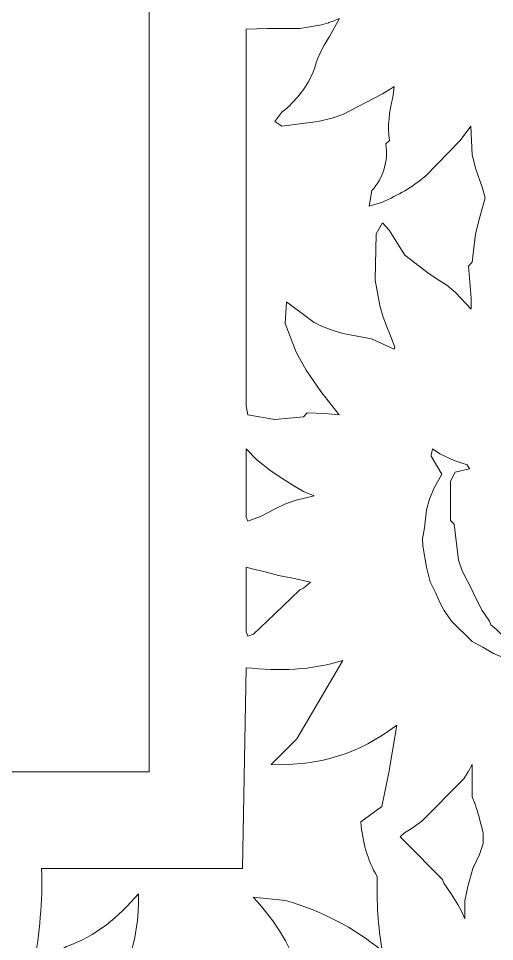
# Model space of a CAD drawing. Header units: centimetres. Extents: x -13.8 to 13.8, y -13.7 to 13.7.
# Drawn here: x 10.564 to 12.089, y -11.642 to -8.685 of the extents above; entities that cross this region are included whole.
import ezdxf

# ---------------------------------------------------------------- set-up
doc = ezdxf.new("R2010")
doc.units = ezdxf.units.CM
doc.header["$MEASUREMENT"] = 0
doc.layers.add('Layer 1', color=7, linetype='Continuous')

msp = doc.modelspace()

# ---------------------------------------------------------------- linework, layer by layer
at = {"layer": 'Layer 1', "color": 7, "lineweight": 0}
msp.add_lwpolyline([(3.3087, -11.09798), (10.9828, -11.09798), (10.9828, -3.4353), (3.3087, -3.4353), (3.3087, -11.09798)], close=True, dxfattribs=at)
for points, knots in [([(11.59182, -8.68527), (11.59182, -8.68527), (11.56002, -8.743), (11.56002, -8.743), (11.56002, -8.743), (11.53581, -8.77996), (11.51964, -8.8152), (11.5084, -8.85767), (11.5084, -8.85767), (11.48345, -8.91024), (11.45276, -8.94948), (11.40781, -8.98589), (11.40781, -8.98589), (11.40781, -8.98589), (11.38495, -9.0156), (11.38495, -9.0156), (11.38495, -9.0156), (11.38495, -9.0156), (11.408, -9.03007), (11.408, -9.03007), (11.408, -9.03007), (11.408, -9.03007), (11.52249, -9.0156), (11.52249, -9.0156), (11.52249, -9.0156), (11.52249, -9.0156), (11.56879, -9.00457), (11.56879, -9.00457), (11.56879, -9.00457), (11.56879, -9.00457), (11.60308, -8.99274), (11.60308, -8.99274), (11.60308, -8.99274), (11.60308, -8.99274), (11.72939, -8.92646), (11.72939, -8.92646), (11.72939, -8.92646), (11.72939, -8.92646), (11.75167, -8.91426), (11.75167, -8.91426), (11.75167, -8.91426), (11.75167, -8.91426), (11.76749, -8.90283), (11.76749, -8.90283), (11.76749, -8.90283), (11.76749, -8.90283), (11.7631, -8.93826), (11.7631, -8.93826), (11.7631, -8.93826), (11.75148, -8.98417), (11.74519, -9.02856), (11.75281, -9.07579), (11.75281, -9.07579), (11.75281, -9.07579), (11.74101, -9.08722), (11.74101, -9.08722), (11.74101, -9.08722), (11.74807, -9.14342), (11.73339, -9.19409), (11.69606, -9.23676), (11.69606, -9.23676), (11.69606, -9.23676), (11.6873, -9.28648), (11.6873, -9.28648), (11.6873, -9.28648), (11.6873, -9.28648), (11.7294, -9.27333), (11.7294, -9.27333), (11.7294, -9.27333), (11.77988, -9.25066), (11.82484, -9.22647), (11.86733, -9.18988), (11.86733, -9.18988), (11.86733, -9.18988), (11.97914, -9.07616), (11.97914, -9.07616), (11.97914, -9.07616), (11.97914, -9.07616), (12.01306, -9.03004), (12.01306, -9.03004), (12.01306, -9.03004), (12.01306, -9.03004), (12.01668, -9.12167), (12.01668, -9.12167), (12.01668, -9.12167), (12.01668, -9.12167), (12.02925, -9.16779), (12.02925, -9.16779), (12.02925, -9.16779), (12.02925, -9.16779), (12.04925, -9.22531), (12.04925, -9.22531), (12.04925, -9.22531), (12.04925, -9.22531), (12.05878, -9.25979), (12.05878, -9.25979), (12.05878, -9.25979), (12.05878, -9.25979), (12.03992, -9.32874), (12.03992, -9.32874), (12.03992, -9.32874), (12.03992, -9.32874), (12.02754, -9.37465), (12.02754, -9.37465), (12.02754, -9.37465), (12.02754, -9.37465), (12.01667, -9.46628), (12.01667, -9.46628), (12.01667, -9.46628), (12.01667, -9.46628), (12.00543, -9.47808), (12.00543, -9.47808), (12.00543, -9.47808), (12.00543, -9.47808), (12.01363, -9.58132), (12.01363, -9.58132), (12.01363, -9.58132), (12.01363, -9.58132), (12.01363, -9.61619), (12.01363, -9.61619), (12.01363, -9.61619), (12.01363, -9.61619), (11.96333, -9.56322), (11.96333, -9.56322), (11.96333, -9.56322), (11.96333, -9.56322), (11.93629, -9.53922), (11.93629, -9.53922), (11.93629, -9.53922), (11.93629, -9.53922), (11.91343, -9.52512), (11.91343, -9.52512), (11.91343, -9.52512), (11.91343, -9.52512), (11.87895, -9.50284), (11.87895, -9.50284), (11.87895, -9.50284), (11.87895, -9.50284), (11.80143, -9.4436), (11.80143, -9.4436), (11.80143, -9.4436), (11.80143, -9.4436), (11.75074, -9.36322), (11.75074, -9.36322), (11.75074, -9.36322), (11.75074, -9.36322), (11.73034, -9.34015), (11.73034, -9.34015), (11.73034, -9.34015), (11.73034, -9.34015), (11.70938, -9.37463), (11.70938, -9.37463), (11.70938, -9.37463), (11.70938, -9.37463), (11.70671, -9.5238), (11.70671, -9.5238), (11.70671, -9.5238), (11.70671, -9.5238), (11.721, -9.60458), (11.721, -9.60458), (11.721, -9.60458), (11.721, -9.60458), (11.73129, -9.63906), (11.73129, -9.63906), (11.73129, -9.63906), (11.73129, -9.63906), (11.74386, -9.67335), (11.74386, -9.67335), (11.74386, -9.67335), (11.74386, -9.67335), (11.75339, -9.69658), (11.75339, -9.69658), (11.75339, -9.69658), (11.75339, -9.69658), (11.76958, -9.73754), (11.76958, -9.73754), (11.76958, -9.73754), (11.76958, -9.73754), (11.76749, -9.74402), (11.76749, -9.74402), (11.76749, -9.74402), (11.76749, -9.74402), (11.69491, -9.71163), (11.69491, -9.71163), (11.69491, -9.71163), (11.69491, -9.71163), (11.60307, -9.69372), (11.60307, -9.69372), (11.60307, -9.69372), (11.60307, -9.69372), (11.56878, -9.68306), (11.56878, -9.68306), (11.56878, -9.68306), (11.56878, -9.68306), (11.5343, -9.67031), (11.5343, -9.67031), (11.5343, -9.67031), (11.5343, -9.67031), (11.51107, -9.65928), (11.51107, -9.65928), (11.51107, -9.65928), (11.51107, -9.65928), (11.4223, -9.593), (11.4223, -9.593), (11.4223, -9.593), (11.4223, -9.593), (11.41849, -9.66214), (11.41849, -9.66214), (11.41849, -9.66214), (11.41849, -9.66214), (11.45297, -9.75377), (11.45297, -9.75377), (11.45297, -9.75377), (11.45297, -9.75377), (11.48536, -9.81129), (11.48536, -9.81129), (11.48536, -9.81129), (11.48536, -9.81129), (11.53222, -9.88024), (11.53222, -9.88024), (11.53222, -9.88024), (11.53222, -9.88024), (11.59146, -9.95512), (11.59146, -9.95512), (11.59146, -9.95512), (11.59146, -9.95512), (11.54555, -9.95094), (11.54555, -9.95094), (11.54555, -9.95094), (11.54555, -9.95094), (11.4884, -9.94882), (11.4884, -9.94882), (11.4884, -9.94882), (11.4884, -9.94882), (11.47697, -9.96065), (11.47697, -9.96065), (11.47697, -9.96065), (11.47697, -9.96065), (11.38458, -9.97018), (11.38458, -9.97018), (11.38458, -9.97018), (11.38458, -9.97018), (11.29848, -9.95513), (11.29848, -9.95513), (11.29848, -9.95513), (11.29848, -9.95513), (11.29298, -9.92618), (11.29298, -9.92618), (11.29298, -9.92618), (11.29298, -9.92618), (11.29298, -8.71973), (11.29298, -8.71973), (11.29298, -8.71973), (11.29298, -8.71973), (11.36193, -8.71706), (11.36193, -8.71706), (11.36193, -8.71706), (11.36193, -8.71706), (11.46535, -8.71702), (11.46535, -8.71702), (11.46535, -8.71702), (11.46535, -8.71702), (11.5343, -8.70522), (11.5343, -8.70522), (11.5343, -8.70522), (11.5343, -8.70522), (11.55697, -8.69874), (11.55697, -8.69874), (11.55697, -8.69874), (11.55697, -8.69881), (11.58555, -8.68908), (11.59182, -8.68527)], [0, 0, 0, 0, 0.0144928, 0.0144928, 0.0144928, 0.0144928, 0.0289855, 0.0289855, 0.0289855, 0.0289855, 0.0434783, 0.0434783, 0.0434783, 0.0434783, 0.057971, 0.057971, 0.057971, 0.057971, 0.0724638, 0.0724638, 0.0724638, 0.0724638, 0.0869565, 0.0869565, 0.0869565, 0.0869565, 0.1014493, 0.1014493, 0.1014493, 0.1014493, 0.115942, 0.115942, 0.115942, 0.115942, 0.1304348, 0.1304348, 0.1304348, 0.1304348, 0.1449275, 0.1449275, 0.1449275, 0.1449275, 0.1594203, 0.1594203, 0.1594203, 0.1594203, 0.173913, 0.173913, 0.173913, 0.173913, 0.1884058, 0.1884058, 0.1884058, 0.1884058, 0.2028986, 0.2028986, 0.2028986, 0.2028986, 0.2173913, 0.2173913, 0.2173913, 0.2173913, 0.2318841, 0.2318841, 0.2318841, 0.2318841, 0.2463768, 0.2463768, 0.2463768, 0.2463768, 0.2608696, 0.2608696, 0.2608696, 0.2608696, 0.2753623, 0.2753623, 0.2753623, 0.2753623, 0.2898551, 0.2898551, 0.2898551, 0.2898551, 0.3043478, 0.3043478, 0.3043478, 0.3043478, 0.3188406, 0.3188406, 0.3188406, 0.3188406, 0.3333333, 0.3333333, 0.3333333, 0.3333333, 0.3478261, 0.3478261, 0.3478261, 0.3478261, 0.3623188, 0.3623188, 0.3623188, 0.3623188, 0.3768116, 0.3768116, 0.3768116, 0.3768116, 0.3913043, 0.3913043, 0.3913043, 0.3913043, 0.4057971, 0.4057971, 0.4057971, 0.4057971, 0.4202899, 0.4202899, 0.4202899, 0.4202899, 0.4347826, 0.4347826, 0.4347826, 0.4347826, 0.4492754, 0.4492754, 0.4492754, 0.4492754, 0.4637681, 0.4637681, 0.4637681, 0.4637681, 0.4782609, 0.4782609, 0.4782609, 0.4782609, 0.4927536, 0.4927536, 0.4927536, 0.4927536, 0.5072464, 0.5072464, 0.5072464, 0.5072464, 0.5217391, 0.5217391, 0.5217391, 0.5217391, 0.5362319, 0.5362319, 0.5362319, 0.5362319, 0.5507246, 0.5507246, 0.5507246, 0.5507246, 0.5652174, 0.5652174, 0.5652174, 0.5652174, 0.5797101, 0.5797101, 0.5797101, 0.5797101, 0.5942029, 0.5942029, 0.5942029, 0.5942029, 0.6086957, 0.6086957, 0.6086957, 0.6086957, 0.6231884, 0.6231884, 0.6231884, 0.6231884, 0.6376812, 0.6376812, 0.6376812, 0.6376812, 0.6521739, 0.6521739, 0.6521739, 0.6521739, 0.6666667, 0.6666667, 0.6666667, 0.6666667, 0.6811594, 0.6811594, 0.6811594, 0.6811594, 0.6956522, 0.6956522, 0.6956522, 0.6956522, 0.7101449, 0.7101449, 0.7101449, 0.7101449, 0.7246377, 0.7246377, 0.7246377, 0.7246377, 0.7391304, 0.7391304, 0.7391304, 0.7391304, 0.7536232, 0.7536232, 0.7536232, 0.7536232, 0.7681159, 0.7681159, 0.7681159, 0.7681159, 0.7826087, 0.7826087, 0.7826087, 0.7826087, 0.7971014, 0.7971014, 0.7971014, 0.7971014, 0.8115942, 0.8115942, 0.8115942, 0.8115942, 0.826087, 0.826087, 0.826087, 0.826087, 0.8405797, 0.8405797, 0.8405797, 0.8405797, 0.8550725, 0.8550725, 0.8550725, 0.8550725, 0.8695652, 0.8695652, 0.8695652, 0.8695652, 0.884058, 0.884058, 0.884058, 0.884058, 0.8985507, 0.8985507, 0.8985507, 0.8985507, 0.9130435, 0.9130435, 0.9130435, 0.9130435, 0.9275362, 0.9275362, 0.9275362, 0.9275362, 0.942029, 0.942029, 0.942029, 0.942029, 0.9565217, 0.9565217, 0.9565217, 0.9565217, 0.9710145, 0.9710145, 0.9710145, 0.9710145, 1, 1, 1, 1]), ([(11.29295, -10.06393), (11.29295, -10.06393), (11.32742, -10.09841), (11.32742, -10.09841), (11.32742, -10.09841), (11.32742, -10.09841), (11.37333, -10.13497), (11.37333, -10.13497), (11.37333, -10.13497), (11.37333, -10.13497), (11.4078, -10.15765), (11.4078, -10.15765), (11.4078, -10.15765), (11.4078, -10.15765), (11.44228, -10.18014), (11.44228, -10.18014), (11.44228, -10.18014), (11.44228, -10.18014), (11.47657, -10.20014), (11.47657, -10.20014), (11.47657, -10.20014), (11.47657, -10.20014), (11.51104, -10.21461), (11.51104, -10.21461), (11.51104, -10.21461), (11.51104, -10.21461), (11.45352, -10.22776), (11.45352, -10.22776), (11.45352, -10.22776), (11.45352, -10.22776), (11.41905, -10.23938), (11.41905, -10.23938), (11.41905, -10.23938), (11.41905, -10.23938), (11.38454, -10.25729), (11.38454, -10.25729), (11.38454, -10.25729), (11.38454, -10.25729), (11.36187, -10.26909), (11.36187, -10.26909), (11.36187, -10.26909), (11.36187, -10.26909), (11.33882, -10.28033), (11.33882, -10.28033), (11.33882, -10.28033), (11.33882, -10.28033), (11.29845, -10.29557), (11.29845, -10.29557), (11.29845, -10.29557), (11.29845, -10.29557), (11.29295, -10.28224), (11.29295, -10.28224), (11.29295, -10.28224), (11.29295, -10.28224), (11.29295, -10.06393), (11.29295, -10.06393)], [0, 0, 0, 0, 0.0666667, 0.0666667, 0.0666667, 0.0666667, 0.1333333, 0.1333333, 0.1333333, 0.1333333, 0.2, 0.2, 0.2, 0.2, 0.2666667, 0.2666667, 0.2666667, 0.2666667, 0.3333333, 0.3333333, 0.3333333, 0.3333333, 0.4, 0.4, 0.4, 0.4, 0.4666667, 0.4666667, 0.4666667, 0.4666667, 0.5333333, 0.5333333, 0.5333333, 0.5333333, 0.6, 0.6, 0.6, 0.6, 0.6666667, 0.6666667, 0.6666667, 0.6666667, 0.7333333, 0.7333333, 0.7333333, 0.7333333, 0.8, 0.8, 0.8, 0.8, 0.8666667, 0.8666667, 0.8666667, 0.8666667, 1, 1, 1, 1]), ([(11.89053, -10.06393), (11.89053, -10.06393), (11.91339, -10.07954), (11.91339, -10.07954), (11.91339, -10.07954), (11.91339, -10.07954), (11.95911, -10.1005), (11.95911, -10.1005), (11.95911, -10.1005), (11.95911, -10.1005), (12.00121, -10.11497), (12.00121, -10.11497), (12.00121, -10.11497), (12.00121, -10.11497), (12.00806, -10.12812), (12.00806, -10.12812), (12.00806, -10.12812), (12.00806, -10.12812), (11.96234, -10.13878), (11.96234, -10.13878), (11.96234, -10.13878), (11.96234, -10.13878), (11.94787, -10.16736), (11.94787, -10.16736), (11.94787, -10.16736), (11.94787, -10.16736), (11.94787, -10.29346), (11.94787, -10.29346), (11.94787, -10.29346), (11.94787, -10.29346), (11.95949, -10.30529), (11.95949, -10.30529), (11.95949, -10.30529), (11.95949, -10.30529), (11.97359, -10.42036), (11.97359, -10.42036), (11.97359, -10.42036), (11.97359, -10.42036), (11.98502, -10.45484), (11.98502, -10.45484), (11.98502, -10.45484), (11.98502, -10.45484), (12.0033, -10.48932), (12.0033, -10.48932), (12.0033, -10.48932), (12.0033, -10.48932), (12.01473, -10.51197), (12.01473, -10.51197), (12.01473, -10.51197), (12.01473, -10.51197), (12.02539, -10.53504), (12.02539, -10.53504), (12.02539, -10.53504), (12.02539, -10.53504), (12.0492, -10.58095), (12.0492, -10.58095), (12.0492, -10.58095), (12.0492, -10.58095), (12.07225, -10.61543), (12.07225, -10.61543), (12.07225, -10.61543), (12.07225, -10.61543), (12.07701, -10.62726), (12.07701, -10.62726), (12.07701, -10.62726), (12.1054, -10.65031), (12.12768, -10.67449), (12.14596, -10.70632), (12.14596, -10.70632), (12.14596, -10.70632), (12.20806, -10.70479), (12.20806, -10.70479), (12.20806, -10.70479), (12.20806, -10.70479), (12.2111, -10.71984), (12.2111, -10.71984), (12.2111, -10.71984), (12.2111, -10.71984), (12.19186, -10.75336), (12.19186, -10.75336), (12.19186, -10.75336), (12.19186, -10.75336), (12.18043, -10.77641), (12.18043, -10.77641), (12.18043, -10.77641), (12.18043, -10.77641), (12.16691, -10.80708), (12.16691, -10.80708), (12.16691, -10.80708), (12.16691, -10.80708), (12.15834, -10.81356), (12.15834, -10.81356), (12.15834, -10.81356), (12.15834, -10.81356), (12.15625, -10.79851), (12.15625, -10.79851), (12.15625, -10.79851), (12.15625, -10.79851), (12.15739, -10.76612), (12.15739, -10.76612), (12.15739, -10.76612), (12.15739, -10.76612), (12.12006, -10.73336), (12.12006, -10.73336), (12.12006, -10.73336), (12.12006, -10.73336), (12.08558, -10.71889), (12.08558, -10.71889), (12.08558, -10.71889), (12.08558, -10.71889), (12.0511, -10.69889), (12.0511, -10.69889), (12.0511, -10.69889), (12.0511, -10.69889), (12.01662, -10.68061), (12.01662, -10.68061), (12.01662, -10.68061), (12.01662, -10.68061), (11.9505, -10.61547), (11.9505, -10.61547), (11.9505, -10.61547), (11.9505, -10.61547), (11.92785, -10.58099), (11.92785, -10.58099), (11.92785, -10.58099), (11.92785, -10.58099), (11.9151, -10.55834), (11.9151, -10.55834), (11.9151, -10.55834), (11.9151, -10.55834), (11.89986, -10.52386), (11.89986, -10.52386), (11.89986, -10.52386), (11.89986, -10.52386), (11.88271, -10.48938), (11.88271, -10.48938), (11.88271, -10.48938), (11.88271, -10.48938), (11.87033, -10.44308), (11.87033, -10.44308), (11.87033, -10.44308), (11.87033, -10.44308), (11.8589, -10.37429), (11.8589, -10.37429), (11.8589, -10.37429), (11.8589, -10.37429), (11.85776, -10.35143), (11.85776, -10.35143), (11.85776, -10.35143), (11.85776, -10.35143), (11.86443, -10.31695), (11.86443, -10.31695), (11.86443, -10.31695), (11.86443, -10.31695), (11.87033, -10.25943), (11.87033, -10.25943), (11.87033, -10.25943), (11.87033, -10.25943), (11.88062, -10.22495), (11.88062, -10.22495), (11.88062, -10.22495), (11.88062, -10.22495), (11.89396, -10.19047), (11.89396, -10.19047), (11.89396, -10.19047), (11.89396, -10.19047), (11.91986, -10.14475), (11.91986, -10.14475), (11.91986, -10.14475), (11.91986, -10.14475), (11.88538, -10.08702), (11.88538, -10.08702), (11.88538, -10.08702), (11.88537, -10.08698), (11.88881, -10.06943), (11.89053, -10.06393)], [0, 0, 0, 0, 0.0222222, 0.0222222, 0.0222222, 0.0222222, 0.0444444, 0.0444444, 0.0444444, 0.0444444, 0.0666667, 0.0666667, 0.0666667, 0.0666667, 0.0888889, 0.0888889, 0.0888889, 0.0888889, 0.1111111, 0.1111111, 0.1111111, 0.1111111, 0.1333333, 0.1333333, 0.1333333, 0.1333333, 0.1555556, 0.1555556, 0.1555556, 0.1555556, 0.1777778, 0.1777778, 0.1777778, 0.1777778, 0.2, 0.2, 0.2, 0.2, 0.2222222, 0.2222222, 0.2222222, 0.2222222, 0.2444444, 0.2444444, 0.2444444, 0.2444444, 0.2666667, 0.2666667, 0.2666667, 0.2666667, 0.2888889, 0.2888889, 0.2888889, 0.2888889, 0.3111111, 0.3111111, 0.3111111, 0.3111111, 0.3333333, 0.3333333, 0.3333333, 0.3333333, 0.3555556, 0.3555556, 0.3555556, 0.3555556, 0.3777778, 0.3777778, 0.3777778, 0.3777778, 0.4, 0.4, 0.4, 0.4, 0.4222222, 0.4222222, 0.4222222, 0.4222222, 0.4444444, 0.4444444, 0.4444444, 0.4444444, 0.4666667, 0.4666667, 0.4666667, 0.4666667, 0.4888889, 0.4888889, 0.4888889, 0.4888889, 0.5111111, 0.5111111, 0.5111111, 0.5111111, 0.5333333, 0.5333333, 0.5333333, 0.5333333, 0.5555556, 0.5555556, 0.5555556, 0.5555556, 0.5777778, 0.5777778, 0.5777778, 0.5777778, 0.6, 0.6, 0.6, 0.6, 0.6222222, 0.6222222, 0.6222222, 0.6222222, 0.6444444, 0.6444444, 0.6444444, 0.6444444, 0.6666667, 0.6666667, 0.6666667, 0.6666667, 0.6888889, 0.6888889, 0.6888889, 0.6888889, 0.7111111, 0.7111111, 0.7111111, 0.7111111, 0.7333333, 0.7333333, 0.7333333, 0.7333333, 0.7555556, 0.7555556, 0.7555556, 0.7555556, 0.7777778, 0.7777778, 0.7777778, 0.7777778, 0.8, 0.8, 0.8, 0.8, 0.8222222, 0.8222222, 0.8222222, 0.8222222, 0.8444444, 0.8444444, 0.8444444, 0.8444444, 0.8666667, 0.8666667, 0.8666667, 0.8666667, 0.8888889, 0.8888889, 0.8888889, 0.8888889, 0.9111111, 0.9111111, 0.9111111, 0.9111111, 0.9333333, 0.9333333, 0.9333333, 0.9333333, 0.9555556, 0.9555556, 0.9555556, 0.9555556, 1, 1, 1, 1]), ([(11.29295, -10.44303), (11.29295, -10.44303), (11.31673, -10.44893), (11.31673, -10.44893), (11.31673, -10.44893), (11.31673, -10.44893), (11.35007, -10.45655), (11.35007, -10.45655), (11.35007, -10.45655), (11.35007, -10.45655), (11.39637, -10.46893), (11.39637, -10.46893), (11.39637, -10.46893), (11.39637, -10.46893), (11.44246, -10.4775), (11.44246, -10.4775), (11.44246, -10.4775), (11.44246, -10.4775), (11.4998, -10.49028), (11.4998, -10.49028), (11.4998, -10.49028), (11.4998, -10.49028), (11.47657, -10.51026), (11.47657, -10.51026), (11.47657, -10.51026), (11.47657, -10.51026), (11.46532, -10.5152), (11.46532, -10.5152), (11.46532, -10.5152), (11.46532, -10.5152), (11.38454, -10.59275), (11.38454, -10.59275), (11.38454, -10.59275), (11.38454, -10.59275), (11.31673, -10.65676), (11.31673, -10.65676), (11.31673, -10.65676), (11.31673, -10.65676), (11.29845, -10.66342), (11.29845, -10.66342), (11.29845, -10.66342), (11.29845, -10.66342), (11.29295, -10.6499), (11.29295, -10.6499), (11.29295, -10.6499), (11.29295, -10.6499), (11.29295, -10.44303), (11.29295, -10.44303)], [0, 0, 0, 0, 0.0769231, 0.0769231, 0.0769231, 0.0769231, 0.1538462, 0.1538462, 0.1538462, 0.1538462, 0.2307692, 0.2307692, 0.2307692, 0.2307692, 0.3076923, 0.3076923, 0.3076923, 0.3076923, 0.3846154, 0.3846154, 0.3846154, 0.3846154, 0.4615385, 0.4615385, 0.4615385, 0.4615385, 0.5384615, 0.5384615, 0.5384615, 0.5384615, 0.6153846, 0.6153846, 0.6153846, 0.6153846, 0.6923077, 0.6923077, 0.6923077, 0.6923077, 0.7692308, 0.7692308, 0.7692308, 0.7692308, 0.8461538, 0.8461538, 0.8461538, 0.8461538, 1, 1, 1, 1]), ([(11.60306, -10.74153), (11.60306, -10.74153), (11.45542, -10.99204), (11.45542, -10.99204), (11.45542, -10.99204), (11.45542, -10.99204), (11.3735, -11.07491), (11.3735, -11.07491), (11.3735, -11.07491), (11.52476, -11.07967), (11.65507, -11.0412), (11.77564, -10.94823), (11.77564, -10.94823), (11.77564, -10.94823), (11.75029, -11.10005), (11.75029, -11.10005), (11.75029, -11.10005), (11.75029, -11.10005), (11.7278, -11.20882), (11.7278, -11.20882), (11.7278, -11.20882), (11.7278, -11.20882), (11.66073, -11.25854), (11.66073, -11.25854), (11.66073, -11.25854), (11.6657, -11.32294), (11.68092, -11.3776), (11.71275, -11.4338), (11.71275, -11.4338), (11.71143, -11.51572), (11.71503, -11.59173), (11.72971, -11.67211), (11.72971, -11.67211), (11.63369, -11.59438), (11.53807, -11.54447), (11.41957, -11.51), (11.41957, -11.51), (11.41957, -11.51), (11.31593, -11.49971), (11.31593, -11.49971), (11.31593, -11.49971), (11.39081, -11.57991), (11.43862, -11.66068), (11.47214, -11.76509), (11.47214, -11.76509), (11.47214, -11.76509), (11.53424, -11.86759), (11.53424, -11.86759), (11.53424, -11.86759), (11.44947, -11.84436), (11.36985, -11.82817), (11.28241, -11.82206), (11.28241, -11.82206), (11.28241, -11.82206), (11.21269, -11.78721), (11.21269, -11.78721), (11.21269, -11.78721), (11.118, -11.84703), (11.026, -11.8754), (10.91398, -11.87675), (10.91398, -11.87675), (10.91398, -11.87675), (10.81034, -11.9021), (10.81034, -11.9021), (10.81034, -11.9021), (10.90255, -11.77846), (10.95226, -11.64416), (10.94827, -11.48834), (10.94827, -11.48834), (10.88445, -11.56377), (10.81225, -11.62397), (10.71814, -11.6577), (10.71814, -11.6577), (10.71814, -11.6577), (10.61527, -11.71845), (10.61527, -11.71845), (10.61527, -11.71845), (10.63014, -11.61254), (10.64231, -11.51557), (10.63813, -11.40812), (10.63813, -11.40812), (10.63813, -11.40812), (11.28144, -11.40809), (11.28144, -11.40809), (11.28144, -11.40809), (11.28144, -11.40809), (11.29306, -10.76457), (11.29306, -10.76457), (11.29306, -10.76457), (11.40018, -10.77545), (11.49924, -10.77315), (11.60306, -10.74153)], [0, 0, 0, 0, 0.0416667, 0.0416667, 0.0416667, 0.0416667, 0.0833333, 0.0833333, 0.0833333, 0.0833333, 0.125, 0.125, 0.125, 0.125, 0.1666667, 0.1666667, 0.1666667, 0.1666667, 0.2083333, 0.2083333, 0.2083333, 0.2083333, 0.25, 0.25, 0.25, 0.25, 0.2916667, 0.2916667, 0.2916667, 0.2916667, 0.3333333, 0.3333333, 0.3333333, 0.3333333, 0.375, 0.375, 0.375, 0.375, 0.4166667, 0.4166667, 0.4166667, 0.4166667, 0.4583333, 0.4583333, 0.4583333, 0.4583333, 0.5, 0.5, 0.5, 0.5, 0.5416667, 0.5416667, 0.5416667, 0.5416667, 0.5833333, 0.5833333, 0.5833333, 0.5833333, 0.625, 0.625, 0.625, 0.625, 0.6666667, 0.6666667, 0.6666667, 0.6666667, 0.7083333, 0.7083333, 0.7083333, 0.7083333, 0.75, 0.75, 0.75, 0.75, 0.7916667, 0.7916667, 0.7916667, 0.7916667, 0.8333333, 0.8333333, 0.8333333, 0.8333333, 0.875, 0.875, 0.875, 0.875, 0.9166667, 0.9166667, 0.9166667, 0.9166667, 1, 1, 1, 1]), ([(12.01663, -11.0749), (12.01663, -11.0749), (12.01663, -11.17814), (12.01663, -11.17814), (12.01663, -11.17814), (12.01663, -11.17814), (12.02634, -11.20137), (12.02634, -11.20137), (12.02634, -11.20137), (12.02634, -11.20137), (12.03777, -11.23585), (12.03777, -11.23585), (12.03777, -11.23585), (12.03777, -11.23585), (12.05187, -11.29337), (12.05187, -11.29337), (12.05187, -11.29337), (12.05187, -11.29337), (12.05187, -11.32785), (12.05187, -11.32785), (12.05187, -11.32785), (12.05187, -11.32785), (12.04044, -11.36233), (12.04044, -11.36233), (12.04044, -11.36233), (12.04044, -11.36233), (12.03015, -11.38538), (12.03015, -11.38538), (12.03015, -11.38538), (12.03015, -11.38538), (12.01949, -11.40805), (12.01949, -11.40805), (12.01949, -11.40805), (12.01949, -11.40805), (12.0033, -11.46557), (12.0033, -11.46557), (12.0033, -11.46557), (12.0033, -11.46557), (11.99396, -11.51148), (11.99396, -11.51148), (11.99396, -11.51148), (11.99396, -11.51148), (11.99396, -11.56863), (11.99396, -11.56863), (11.99396, -11.56863), (11.99396, -11.56863), (11.9833, -11.54426), (11.9833, -11.54426), (11.9833, -11.54426), (11.9833, -11.54426), (11.97147, -11.52312), (11.97147, -11.52312), (11.97147, -11.52312), (11.97147, -11.52312), (11.94956, -11.48883), (11.94956, -11.48883), (11.94956, -11.48883), (11.94956, -11.48883), (11.9267, -11.45435), (11.9267, -11.45435), (11.9267, -11.45435), (11.9267, -11.45435), (11.92194, -11.44255), (11.92194, -11.44255), (11.92194, -11.44255), (11.92194, -11.44255), (11.80042, -11.32005), (11.80042, -11.32005), (11.80042, -11.32005), (11.80042, -11.32005), (11.7869, -11.30576), (11.7869, -11.30576), (11.7869, -11.30576), (11.7869, -11.30576), (11.80024, -11.29338), (11.80024, -11.29338), (11.80024, -11.29338), (11.80024, -11.29338), (11.82138, -11.28023), (11.82138, -11.28023), (11.82138, -11.28023), (11.82138, -11.28023), (11.85586, -11.25584), (11.85586, -11.25584), (11.85586, -11.25584), (11.85586, -11.25584), (11.98998, -11.12096), (11.98998, -11.12096), (11.98998, -11.12096), (11.98998, -11.12096), (12.00236, -11.10096), (12.00236, -11.10096), (12.00236, -11.10096), (12.00235, -11.10102), (12.01301, -11.08101), (12.01663, -11.0749)], [0, 0, 0, 0, 0.04, 0.04, 0.04, 0.04, 0.08, 0.08, 0.08, 0.08, 0.12, 0.12, 0.12, 0.12, 0.16, 0.16, 0.16, 0.16, 0.2, 0.2, 0.2, 0.2, 0.24, 0.24, 0.24, 0.24, 0.28, 0.28, 0.28, 0.28, 0.32, 0.32, 0.32, 0.32, 0.36, 0.36, 0.36, 0.36, 0.4, 0.4, 0.4, 0.4, 0.44, 0.44, 0.44, 0.44, 0.48, 0.48, 0.48, 0.48, 0.52, 0.52, 0.52, 0.52, 0.56, 0.56, 0.56, 0.56, 0.6, 0.6, 0.6, 0.6, 0.64, 0.64, 0.64, 0.64, 0.68, 0.68, 0.68, 0.68, 0.72, 0.72, 0.72, 0.72, 0.76, 0.76, 0.76, 0.76, 0.8, 0.8, 0.8, 0.8, 0.84, 0.84, 0.84, 0.84, 0.88, 0.88, 0.88, 0.88, 0.92, 0.92, 0.92, 0.92, 1, 1, 1, 1])]:
    msp.add_open_spline(points, degree=3, knots=knots, dxfattribs=at)

doc.saveas('drawing.dxf')
